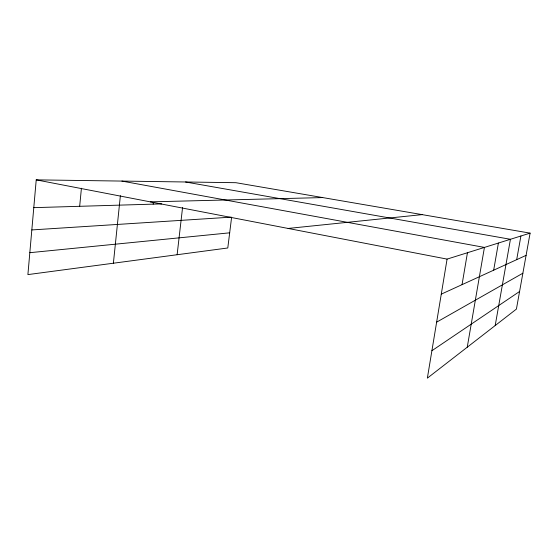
<?xml version="1.0" encoding="UTF-8"?>
<svg xmlns="http://www.w3.org/2000/svg" width="558" height="558" viewBox="0 0 558 558"><rect width="100%" height="100%" fill="white"/><g stroke="black" fill="none" stroke-linecap="round" stroke-linejoin="round"><path stroke-width="0.84" d="M530.1 233.132L447.077 259.107L427.358 378.143L516.408 309.097L530.1 233.132L235.922 182.703L36.228 179.857L27.9 274.599L227.79 247.982L231.633 217.118M79.675 206.307L81.419 188.255M113.386 263.216L120.388 195.684M153.178 204.144L153.366 202.47M177.123 254.734L182.564 207.541M462.045 284.65L467.444 252.732M467.241 347.222L484.428 247.417L121.902 181.078M493.663 270.191L498.406 243.044M495.19 325.551L510.437 239.284L185.514 181.985M516.687 259.665L520.907 236.006M431.906 350.717L519.582 291.485M436.635 322.161L522.874 273.218M441.273 294.15L526.096 255.362M288.123 228.445L422.141 214.628M29.825 252.69L229.68 232.826M31.827 229.931L230.782 217.174M33.787 207.653L161.715 203.893M150.318 201.863L322.705 197.581M36.228 179.857L447.077 259.107"/></g></svg>
